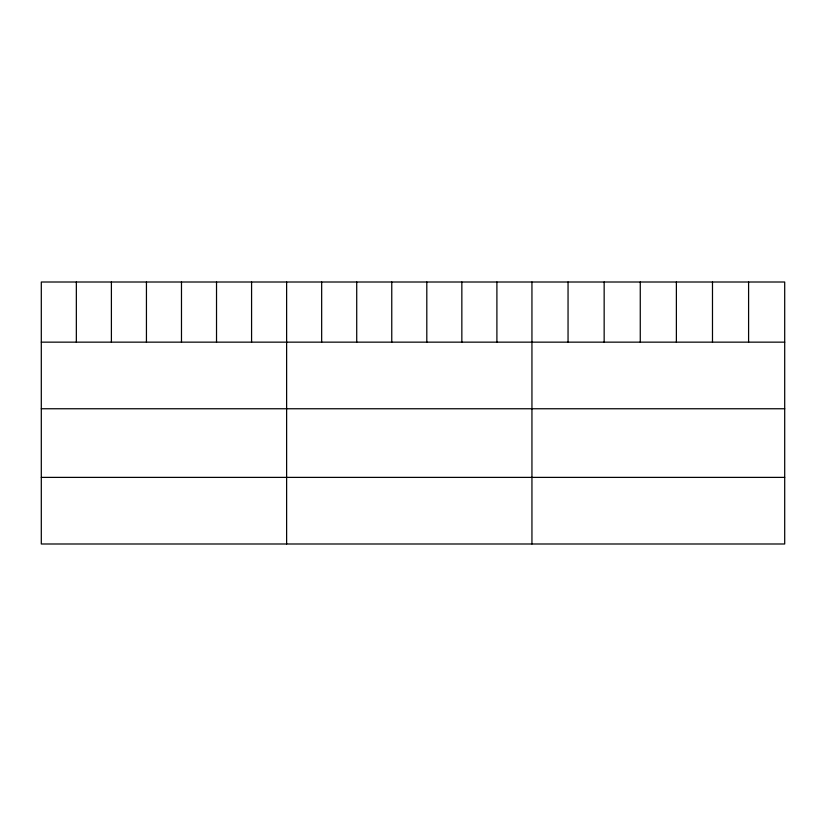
<?xml version="1.0" encoding="UTF-8"?>
<svg xmlns="http://www.w3.org/2000/svg" width="826" height="826" viewBox="0 0 826 826"><rect width="100%" height="100%" fill="white"/><g stroke="black" fill="none" stroke-linecap="round" stroke-linejoin="round"><path stroke-width="1.24" d="M784.7 342.15L784.7 543.993L41.3 543.993L41.3 282.007L784.7 282.007L784.7 342.15L41.3 342.15M41.3 408.756L784.7 408.756M41.3 477.387L784.7 477.387M748.593 282.007L748.593 342.15M712.487 282.007L712.487 342.15M676.38 282.007L676.38 342.15M640.264 282.007L640.264 342.15M604.157 282.007L604.157 342.15M568.051 282.007L568.051 342.15M531.944 282.007L531.944 543.993M496.901 282.007L496.901 342.15M461.848 282.007L461.848 342.15M426.805 282.007L426.805 342.15M391.761 282.007L391.761 342.15M356.718 282.007L356.718 342.15M321.665 282.007L321.665 342.15M286.622 282.007L286.622 543.993M251.579 282.007L251.579 342.15M216.526 282.007L216.526 342.15M181.483 282.007L181.483 342.15M146.439 282.007L146.439 342.15M111.396 282.007L111.396 342.15M76.343 282.007L76.343 342.15"/></g></svg>
